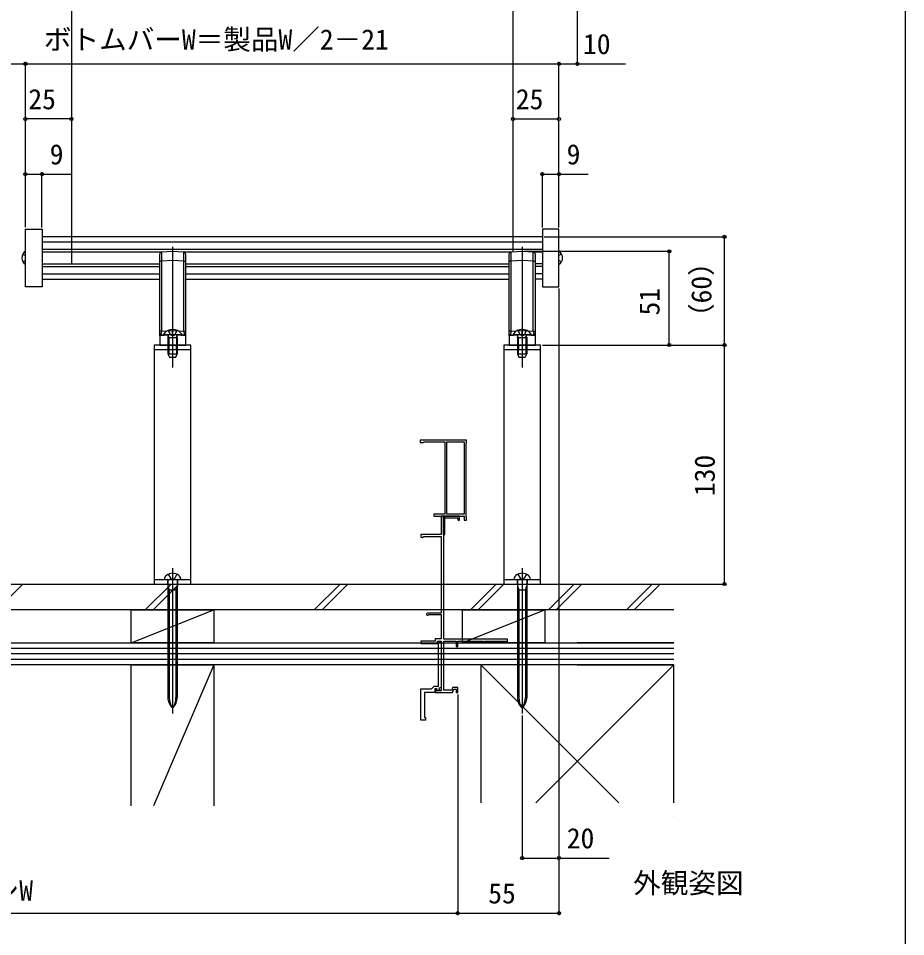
# Model space of a CAD drawing. Units: millimetres, scale not verified. Extents: x -875 to 876, y -1306 to 1300.
# Drawn here: x 394.1 to 876.4, y -54.1 to 445.3 of the extents above; entities that cross this region are included whole.
import ezdxf
from ezdxf.enums import TextEntityAlignment as Align

# ---------------------------------------------------------------- set-up
doc = ezdxf.new("R2010")
doc.units = ezdxf.units.MM
doc.header["$LTSCALE"] = 4
for name, color, linetype in [('0-1_USER1', 3, 'Continuous'), ('0-3_YKK_11E', 7, 'Continuous'), ('0-4_YKK_12', 2, 'Continuous'), ('0-5_YKK_13', 4, 'Continuous'), ('0-7_YKK_D', 6, 'Continuous'), ('0-8_YKK_ZWAK', 7, 'Continuous'), ('0-9_YSS_K', 3, 'Continuous')]:
    doc.layers.add(name, color=color, linetype=linetype)
doc.styles.add('ＭＳ ゴシック', font='')
doc.styles.get('ＭＳ ゴシック').set_extended_font_data('MS Gothic')

msp = doc.modelspace()

# ---------------------------------------------------------------- linework, layer by layer
at = {"layer": '0-3_YKK_11E'}
for points in [[(625.914, 214.949), (625.914, 175.649), (619.914, 175.649), (619.914, 174.649), (624.914, 174.649), (624.914, 164.649), (625.914, 164.649), (625.914, 174.649), (636.414, 174.649), (636.414, 172.349), (637.714, 172.349), (637.714, 174.049), (637.564, 174.309), (637.414, 174.568), (637.414, 213.729), (637.564, 213.989), (637.714, 214.249), (637.714, 215.949), (612.414, 215.949), (612.414, 214.649), (614.194, 214.649), (614.454, 214.799), (614.714, 214.949)], [(626.914, 175.649), (626.914, 214.949), (636.414, 214.949), (636.414, 175.649)], [(623.916, 105.848), (623.916, 81.454), (622.664, 80.998), (623.006, 80.058), (621.878, 79.648), (621.514, 80.648), (620.514, 80.648), (620.514, 78.648), (614.914, 78.648), (614.914, 65.148), (615.414, 65.148), (615.414, 63.648), (612.914, 63.648), (612.914, 80.648), (618.714, 80.648), (620.114, 82.048), (622.416, 82.048), (622.416, 105.348), (623.415, 106.348)]]:
    msp.add_lwpolyline(points, close=True, dxfattribs=at)
for points in [[(625.314, 107.648), (625.314, 173.748), (633.014, 173.748), (633.014, 172.598), (633.464, 172.148), (633.914, 172.598), (633.914, 174.648), (623.914, 174.648), (623.914, 164.648), (612.914, 164.648), (612.914, 163.243), (613.569, 163.025), (614.414, 163.448), (623.914, 163.448), (623.914, 121.847), (616.514, 121.847)], [(617.013, 120.913), (617.262, 121.047), (623.914, 121.047), (623.914, 107.948), (620.614, 107.948), (620.614, 106.648), (612.914, 106.648), (612.914, 105.348), (621.914, 105.348), (621.914, 106.648), (623.914, 106.648), (623.914, 79.547), (621.514, 79.547), (621.514, 80.445), (620.814, 80.445), (620.814, 78.647), (627.156, 78.647), (627.339, 78.767), (627.889, 78.767), (628.072, 78.647), (630.014, 78.647), (630.706, 80.547), (632.114, 80.547), (632.114, 78.647), (632.914, 78.647), (632.914, 81.347), (630.145, 81.347), (629.672, 80.047), (625.316, 80.047), (625.316, 106.548), (632.114, 106.548), (632.114, 103.648), (632.914, 103.648), (632.914, 106.548), (646.914, 106.548), (646.914, 105.648), (647.614, 105.648), (647.614, 106.548), (659.214, 106.548), (659.214, 105.648)], [(659.214, 105.648), (659.914, 105.648), (659.914, 107.648), (625.314, 107.648)]]:
    msp.add_lwpolyline(points, dxfattribs=at)
msp.add_arc((616.514, 121.247), 0.6, 90.00003, 326.25104, dxfattribs=at)
at = {"layer": '0-4_YKK_12'}
for p, q in [((678.926, 326.509), (406.915, 326.509)), ((678.926, 323.609), (406.915, 323.609)), ((678.926, 319.678), (406.915, 319.678)), ((477.921, 321.152), (477.921, 258.895)), ((667.926, 321.152), (667.926, 257.858)), ((471.544, 318.209), (406.915, 318.209)), ((661.548, 318.209), (484.299, 318.209)), ((678.926, 318.209), (674.304, 318.209)), ((406.915, 311.809), (470.921, 311.809)), ((406.915, 310.34), (470.921, 310.34)), ((484.921, 311.809), (660.926, 311.809)), ((484.921, 310.34), (660.926, 310.34)), ((678.926, 311.809), (674.926, 311.809)), ((678.926, 310.34), (674.926, 310.34)), ((406.915, 306.409), (470.921, 306.409)), ((484.921, 306.409), (660.926, 306.409)), ((678.926, 306.409), (674.926, 306.409)), ((406.915, 303.509), (470.921, 303.509)), ((484.921, 303.509), (660.926, 303.509)), ((678.926, 303.509), (674.926, 303.509)), ((477.911, 274.773), (477.911, 255.499)), ((667.915, 274.773), (667.915, 255.499)), ((477.911, 146.364), (477.911, 67.242)), ((667.915, 146.364), (667.915, 67.242))]:
    msp.add_line(p, q, dxfattribs=at)
at = {"layer": '0-5_YKK_13'}
for p, q in [((422.915, 841.314), (422.915, 311.809)), ((662.915, 841.314), (662.915, 318.345)), ((396.449, 317.059), (397.915, 316.328)), ((470.921, 313.29), (470.921, 317.283)), ((471.86, 318.281), (477.921, 318.652)), ((477.921, 318.652), (477.921, 313.661)), ((477.921, 318.652), (483.982, 318.281)), ((484.921, 317.283), (484.921, 313.29)), ((660.926, 313.29), (660.926, 317.283)), ((661.865, 318.281), (667.926, 318.652)), ((667.926, 318.652), (667.926, 313.661)), ((667.926, 318.652), (673.987, 318.281)), ((674.926, 317.283), (674.926, 313.29)), ((689.392, 317.059), (687.926, 316.328)), ((396.449, 312.959), (397.915, 313.69)), ((471.86, 313.29), (470.921, 313.29)), ((470.921, 275.277), (470.921, 313.29)), ((477.921, 313.661), (471.86, 313.29)), ((471.86, 313.29), (471.86, 275.277)), ((477.921, 313.661), (477.921, 275.648)), ((483.982, 313.29), (477.921, 313.661)), ((483.982, 275.277), (483.982, 313.29)), ((661.865, 313.29), (660.926, 313.29)), ((660.926, 275.277), (660.926, 313.29)), ((667.926, 313.661), (661.865, 313.29)), ((661.865, 313.29), (661.865, 275.277)), ((667.926, 313.661), (667.926, 275.648)), ((673.987, 313.29), (667.926, 313.661)), ((673.987, 275.277), (673.987, 313.29)), ((689.392, 312.959), (687.926, 313.69)), ((471.86, 275.277), (477.921, 275.648)), ((475.561, 275.662), (476.766, 273.245)), ((477.921, 275.648), (483.982, 275.277)), ((477.921, 273.652), (477.921, 275.648)), ((480.261, 275.662), (479.056, 273.245)), ((661.865, 275.277), (667.926, 275.648)), ((665.566, 275.662), (666.771, 273.245)), ((667.926, 275.648), (673.987, 275.277)), ((667.926, 273.652), (667.926, 275.648)), ((670.266, 275.662), (669.061, 273.245)), ((477.921, 273.151), (470.921, 272.753)), ((470.921, 272.753), (470.921, 267.652)), ((471.391, 273.252), (477.921, 273.652)), ((473.161, 273.75), (473.161, 273.65)), ((482.161, 273.15), (473.661, 273.15)), ((475.411, 271.75), (475.628, 272.345)), ((475.411, 271.75), (475.411, 265.652)), ((475.411, 271.75), (480.411, 271.75)), ((475.844, 271.75), (475.651, 272.673)), ((475.844, 271.75), (475.844, 265.652)), ((477.911, 272.636), (476.766, 273.245)), ((477.911, 272.636), (479.056, 273.245)), ((477.921, 273.652), (484.452, 273.252)), ((484.921, 272.753), (477.921, 273.151)), ((477.921, 273.151), (477.921, 267.652)), ((479.978, 271.75), (480.172, 272.673)), ((479.978, 271.75), (479.978, 265.652)), ((480.411, 271.75), (480.195, 272.345)), ((480.411, 271.75), (480.411, 265.652)), ((482.661, 273.75), (482.661, 273.65)), ((484.921, 272.753), (484.921, 267.652)), ((667.926, 273.151), (660.926, 272.753)), ((660.926, 272.753), (660.926, 267.652)), ((661.395, 273.252), (667.926, 273.652)), ((663.166, 273.75), (663.166, 273.65)), ((672.166, 273.15), (663.666, 273.15)), ((665.416, 271.75), (665.632, 272.345)), ((665.416, 271.75), (665.416, 265.652)), ((665.416, 271.75), (670.416, 271.75)), ((665.849, 271.75), (665.655, 272.673)), ((665.849, 271.75), (665.849, 265.652)), ((667.916, 272.636), (666.771, 273.245)), ((667.916, 272.636), (669.061, 273.245)), ((667.926, 273.652), (674.456, 273.252)), ((674.926, 272.753), (667.926, 273.151)), ((667.926, 273.151), (667.926, 267.652)), ((669.983, 271.75), (670.176, 272.673)), ((669.983, 271.75), (669.983, 265.652)), ((670.416, 271.75), (670.2, 272.345)), ((670.416, 271.75), (670.416, 265.652)), ((672.666, 273.75), (672.666, 273.65)), ((674.926, 272.753), (674.926, 267.652)), ((487.911, 265.15), (467.911, 265.15)), ((470.921, 267.652), (477.921, 267.652)), ((475.411, 265.652), (475.411, 262.85)), ((475.844, 265.652), (475.844, 262.85)), ((475.911, 267.65), (475.911, 265.15)), ((477.921, 267.652), (484.921, 267.652)), ((479.911, 267.65), (479.911, 265.15)), ((479.978, 265.652), (479.978, 262.85)), ((480.411, 265.652), (480.411, 262.85)), ((677.915, 265.15), (657.915, 265.15)), ((660.926, 267.652), (667.926, 267.652)), ((665.416, 265.652), (665.416, 262.85)), ((665.849, 265.652), (665.849, 262.85)), ((665.915, 267.65), (665.915, 265.15)), ((667.926, 267.652), (674.926, 267.652)), ((669.915, 267.65), (669.915, 265.15)), ((669.983, 265.652), (669.983, 262.85)), ((670.416, 265.652), (670.416, 262.85)), ((475.411, 262.85), (476.211, 261.15)), ((475.411, 262.85), (480.411, 262.85)), ((476.211, 261.15), (479.611, 261.15)), ((479.611, 261.15), (480.411, 262.85)), ((665.416, 262.85), (666.216, 261.15)), ((665.416, 262.85), (670.416, 262.85)), ((666.216, 261.15), (669.616, 261.15)), ((669.616, 261.15), (670.416, 262.85)), ((467.911, 140.15), (487.911, 140.15)), ((473.411, 140.15), (482.411, 140.15)), ((475.161, 140.15), (475.161, 137.65)), ((475.361, 139.85), (475.361, 76.007)), ((480.461, 139.85), (480.461, 76.007)), ((480.661, 140.15), (480.661, 137.65)), ((657.915, 140.15), (677.915, 140.15)), ((663.415, 140.15), (672.415, 140.15)), ((665.165, 140.15), (665.165, 137.65)), ((665.365, 139.85), (665.365, 76.007)), ((670.465, 139.85), (670.465, 76.007)), ((670.665, 140.15), (670.665, 137.65)), ((475.361, 136.75), (476.111, 134.55)), ((479.711, 134.55), (480.461, 136.75)), ((665.365, 136.75), (666.115, 134.55)), ((669.715, 134.55), (670.465, 136.75)), ((475.361, 134.55), (480.461, 134.55)), ((476.111, 134.55), (476.111, 76.007)), ((479.711, 134.55), (479.711, 76.007)), ((665.365, 134.55), (670.465, 134.55)), ((666.115, 134.55), (666.115, 76.007)), ((669.715, 134.55), (669.715, 76.007))]:
    msp.add_line(p, q, dxfattribs=at)
for points in [[(397.915, 330.609), (406.915, 330.609), (406.915, 299.409), (397.915, 299.409)], [(687.926, 330.609), (678.926, 330.609), (678.926, 299.409), (687.926, 299.409)]]:
    msp.add_lwpolyline(points, close=True, dxfattribs=at)
for points in [[(483.982, 313.29), (484.921, 313.29), (484.921, 275.277)], [(673.987, 313.29), (674.926, 313.29), (674.926, 275.277)], [(471.86, 275.277), (471.66, 275.277), (471.46, 275.277), (471.275, 275.277), (471.12, 275.277), (471.008, 275.277), (470.942, 275.277), (470.921, 275.277)], [(470.921, 272.753), (470.921, 272.761), (470.921, 272.787), (470.921, 272.831), (470.921, 272.894), (470.921, 272.977), (470.921, 273.079), (470.921, 273.2), (470.921, 273.339), (470.921, 273.494), (470.921, 273.667), (470.921, 273.859), (470.921, 274.067), (470.921, 274.291), (470.921, 274.526), (470.921, 274.771), (470.921, 275.023), (470.921, 275.277)], [(471.86, 275.277), (471.826, 274.827), (471.75, 274.402), (471.644, 274.021), (471.533, 273.702), (471.449, 273.455), (471.403, 273.306)], [(483.982, 275.277), (484.456, 275.277), (484.797, 275.277), (484.921, 275.277), (484.921, 275.007), (484.921, 274.741), (484.921, 274.482), (484.921, 274.234), (484.921, 274.001), (484.921, 273.786), (484.921, 273.59), (484.921, 273.415), (484.921, 273.259), (484.921, 273.122), (484.921, 273.007), (484.921, 272.913), (484.921, 272.841), (484.921, 272.791), (484.921, 272.764), (484.921, 272.753)], [(483.982, 275.277), (484.025, 274.743), (484.131, 274.253), (484.262, 273.83), (484.375, 273.505), (484.439, 273.309)], [(661.865, 275.277), (661.665, 275.277), (661.465, 275.277), (661.279, 275.277), (661.125, 275.277), (661.012, 275.277), (660.946, 275.277), (660.926, 275.277)], [(660.926, 272.753), (660.926, 272.761), (660.926, 272.787), (660.926, 272.831), (660.926, 272.894), (660.926, 272.977), (660.926, 273.079), (660.926, 273.2), (660.926, 273.339), (660.926, 273.494), (660.926, 273.667), (660.926, 273.859), (660.926, 274.067), (660.926, 274.291), (660.926, 274.526), (660.926, 274.771), (660.926, 275.023), (660.926, 275.277)], [(661.865, 275.277), (661.831, 274.827), (661.755, 274.402), (661.649, 274.021), (661.538, 273.702), (661.453, 273.455), (661.407, 273.306)], [(673.987, 275.277), (674.46, 275.277), (674.801, 275.277), (674.926, 275.277), (674.926, 275.007), (674.926, 274.741), (674.926, 274.482), (674.926, 274.234), (674.926, 274.001), (674.926, 273.786), (674.926, 273.59), (674.926, 273.415), (674.926, 273.259), (674.926, 273.122), (674.926, 273.007), (674.926, 272.913), (674.926, 272.841), (674.926, 272.791), (674.926, 272.764), (674.926, 272.753)], [(673.987, 275.277), (674.03, 274.743), (674.136, 274.253), (674.266, 273.83), (674.379, 273.505), (674.443, 273.309)], [(477.921, 273.652), (477.921, 273.584), (477.921, 273.401), (477.921, 273.151)], [(667.926, 273.652), (667.926, 273.584), (667.926, 273.401), (667.926, 273.151)], [(487.911, 137.65), (487.911, 267.65), (467.911, 267.65)], [(467.911, 267.65), (467.911, 137.65), (487.911, 137.65)], [(677.915, 137.65), (677.915, 267.65), (657.915, 267.65)], [(657.915, 267.65), (657.915, 137.65), (677.915, 137.65)], [(475.561, 143.012), (476.766, 140.793), (477.911, 140.184)], [(480.261, 143.012), (479.056, 140.793), (477.911, 140.184)], [(665.565, 143.012), (666.77, 140.793), (667.915, 140.184)], [(670.265, 143.012), (669.06, 140.793), (667.915, 140.184)]]:
    msp.add_lwpolyline(points, dxfattribs=at)
for centre, radius, start, end in [((400.115, 315.009), 4.2, 121.58814, 238.41186), ((471.921, 317.283), 1, 93.5, 180), ((483.921, 317.283), 1, 0, 86.5), ((661.926, 317.283), 1, 93.5, 180), ((673.926, 317.283), 1, 0, 86.5), ((685.726, 315.009), 4.2, 301.58814, 58.41186), ((477.911, 270.25), 5.9, 36.38156, 143.61844), ((667.916, 270.25), 5.9, 36.38156, 143.61844), ((471.421, 272.753), 0.5, 93.5, 180), ((473.661, 273.65), 0.5, 180, 270), ((475.064, 272.55), 0.6, 340.03043, 90), ((480.759, 272.55), 0.6, 90, 199.96957), ((482.161, 273.65), 0.5, 270, 0), ((484.421, 272.753), 0.5, 0, 86.5), ((661.426, 272.753), 0.5, 93.5, 180), ((663.666, 273.65), 0.5, 180, 270), ((665.068, 272.55), 0.6, 340.03043, 90), ((670.763, 272.55), 0.6, 90, 199.96957), ((672.166, 273.65), 0.5, 270, 0), ((674.426, 272.753), 0.5, 0, 86.5), ((476.408, 140.022), 3, 128.76672, 177.54096), ((477.911, 138.15), 5.4, 51.23328, 128.76672), ((475.061, 139.85), 0.3, 0, 90), ((480.761, 139.85), 0.3, 90, 180), ((479.414, 140.022), 3, 2.45904, 51.23328), ((666.413, 140.022), 3, 128.76672, 177.54096), ((667.915, 138.15), 5.4, 51.23328, 128.76672), ((665.065, 139.85), 0.3, 0, 90), ((670.765, 139.85), 0.3, 90, 180), ((669.418, 140.022), 3, 2.45904, 51.23328), ((483.361, 76.007), 8, 180, 227.0586), ((486.538, 76.007), 10.427, 180, 214.17022), ((472.461, 76.007), 8, 312.9414, 0), ((469.284, 76.007), 10.427, 325.82978, 0), ((673.365, 76.007), 8, 180, 227.0586), ((676.542, 76.007), 10.427, 180, 214.17022), ((662.465, 76.007), 8, 312.9414, 0), ((659.288, 76.007), 10.427, 325.82978, 0)]:
    msp.add_arc(centre, radius, start, end, dxfattribs=at)
for centre, major_axis, start_param, end_param in [((471.921, 313.275), (0.061, -5.006), 3.1421876, 4.709257), ((483.921, 313.275), (-0.061, -5.006), 1.5739283, 3.1409977), ((661.926, 313.275), (0.061, -5.006), 3.1421876, 4.709257), ((673.926, 313.275), (-0.061, -5.006), 1.5739283, 3.1409977)]:
    msp.add_ellipse(centre, major_axis=major_axis, ratio=0.012158, start_param=start_param, end_param=end_param, dxfattribs=at)
at = {"layer": '0-7_YKK_D'}
for p, q in [((697.926, 482.611), (697.926, 419.609)), ((375.916, 420.609), (397.904, 420.609)), ((397.904, 345.609), (397.904, 421.609)), ((397.915, 331.862), (397.915, 421.609)), ((397.915, 420.609), (687.926, 420.609)), ((687.926, 331.609), (687.926, 421.609)), ((687.926, 331.609), (687.926, 421.609)), ((422.915, 406.57), (422.915, 389.609)), ((397.904, 345.609), (397.904, 391.609)), ((422.915, 390.609), (397.904, 390.609)), ((662.926, 390.609), (687.926, 390.609)), ((687.926, 331.609), (687.926, 391.609)), ((397.904, 345.609), (397.904, 361.609)), ((406.904, 331.627), (406.904, 361.609)), ((678.926, 331.609), (678.926, 361.609)), ((687.926, 331.609), (687.926, 361.609)), ((679.926, 326.509), (778.926, 326.509)), ((777.926, 267.65), (777.926, 326.509)), ((668.926, 318.652), (748.926, 318.652)), ((747.926, 267.65), (747.926, 318.652)), ((687.918, 298.409), (687.918, -12.35)), ((678.915, 267.65), (778.926, 267.65)), ((678.915, 267.65), (778.926, 267.65)), ((678.915, 267.65), (748.926, 267.65)), ((777.926, 137.65), (777.926, 267.65)), ((706.787, 137.65), (778.926, 137.65)), ((632.914, 77.647), (632.914, -42.35)), ((632.914, 77.647), (632.914, -42.35)), ((667.915, 66.242), (667.915, -12.35)), ((687.923, -0.353), (687.923, -42.35)), ((140.915, -41.35), (632.914, -41.35)), ((632.914, -41.35), (687.923, -41.35))]:
    msp.add_line(p, q, dxfattribs=at)
for points in [[(687.926, 420.609), (697.926, 420.609), (724.076, 420.609)], [(397.904, 360.609), (406.904, 360.609), (422.827, 360.609)], [(678.926, 360.609), (687.926, 360.609), (703.849, 360.609)], [(667.915, -11.35), (687.918, -11.35), (715.261, -11.35)]]:
    msp.add_lwpolyline(points, dxfattribs=at)
for centre in [(397.904, 420.609), (397.915, 420.609), (687.926, 420.609), (687.926, 420.609), (697.926, 420.609), (397.904, 390.609), (422.915, 390.609), (662.926, 390.609), (687.926, 390.609), (397.904, 360.609), (406.904, 360.609), (678.926, 360.609), (687.926, 360.609), (777.926, 326.509), (747.926, 318.652), (747.926, 267.65), (777.926, 267.65), (777.926, 267.65), (777.926, 137.65), (667.915, -11.35), (687.918, -11.35), (632.914, -41.35), (632.914, -41.35), (687.923, -41.35)]:
    msp.add_circle(centre, 0.85, dxfattribs=at)
at = {"layer": '0-8_YKK_ZWAK'}
msp.add_lwpolyline([(-873.6, -1305.8), (876.4, -1305.8), (876.4, 1244.2)], dxfattribs=at)
at = {"layer": '0-9_YSS_K'}
for p, q in [((23.416, 137.65), (750.413, 137.65)), ((382.47, 123.65), (396.47, 137.65)), ((463.08, 123.65), (477.08, 137.65)), ((467.323, 123.65), (481.323, 137.65)), ((554.927, 123.65), (568.927, 137.65)), ((559.17, 123.65), (573.17, 137.65)), ((639.78, 123.65), (653.78, 137.65)), ((644.023, 123.65), (658.023, 137.65)), ((682.207, 123.65), (696.207, 137.65)), ((686.449, 123.65), (700.449, 137.65)), ((724.633, 123.65), (738.633, 137.65)), ((728.876, 123.65), (742.876, 137.65)), ((750.413, 123.65), (23.416, 123.65)), ((455.411, 105.65), (500.411, 123.65)), ((635.315, 105.65), (680.315, 123.65)), ((635.315, 123.65), (635.315, 105.65)), ((635.315, 123.65), (680.315, 123.65)), ((23.416, 105.65), (750.413, 105.65)), ((750.412, 105.65), (697.915, 105.65)), ((750.412, 102.65), (23.416, 102.65)), ((750.412, 99.65), (23.416, 99.65)), ((750.412, 96.65), (23.416, 96.65)), ((750.412, 93.65), (23.416, 93.65)), ((500.411, 93.65), (467.615, 17.127)), ((645.415, 93.65), (720.415, 18.65)), ((675.415, 18.65), (750.415, 93.65)), ((697.915, 93.65), (750.412, 93.65)), ((750.415, 18.65), (750.415, 93.65)), ((750.415, 11.151), (750.415, 11.15))]:
    msp.add_line(p, q, dxfattribs=at)
msp.add_lwpolyline([(455.411, 123.65), (500.411, 123.65), (500.411, 105.65), (455.411, 105.65)], close=True, dxfattribs=at)
for points in [[(680.315, 123.65), (680.315, 105.65), (635.315, 105.65)], [(455.411, 17.127), (455.411, 93.65), (500.411, 93.65), (500.411, 17.127)], [(750.415, 93.65), (645.414, 93.65), (645.414, 18.65)]]:
    msp.add_lwpolyline(points, dxfattribs=at)

# ---------------------------------------------------------------- texts
at = {"layer": '0-1_USER1', "style": 'ＭＳ ゴシック'}
msp.add_text('外観姿図', height=11, dxfattribs=at).set_placement((728.318, -33.755), align=Align.BOTTOM_LEFT)
at = {"layer": '0-7_YKK_D', "style": 'ＭＳ ゴシック'}
for s, p in [('ボトムバーW＝製品W／2－21', (407.963, 425.08)), ('10', (701.025, 422.609)), ('25', (399.5, 392.609)), ('25', (664.517, 392.609)), ('9', (411.111, 362.609)), ('9', (692.133, 362.609)), ('20', (692.21, -9.35)), ('サッシW', (349.542, -37.816)), ('55', (649.51, -39.35))]:
    msp.add_text(s, height=11, dxfattribs=at).set_placement(p, align=Align.BOTTOM_LEFT)
for s, p in [('（60）', (774.136, 275.304)), ('51', (745.926, 283.733)), ('130', (775.926, 185.52))]:
    msp.add_text(s, height=11, rotation=90, dxfattribs=at).set_placement(p, align=Align.BOTTOM_LEFT)

doc.saveas('drawing.dxf')
